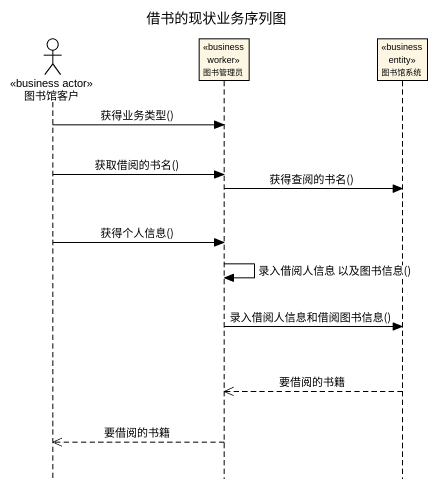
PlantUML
@startuml
title 借书的现状业务序列图
hide footbox
actor 图书馆客户 <<business actor>>
participant 图书管理员 <<business worker>>
participant 图书馆系统 <<business entity>>

图书馆客户 -> 图书管理员 : 获得业务类型()
图书馆客户 -> 图书管理员 : 获取借阅的书名()
图书管理员 -> 图书馆系统 : 获得查阅的书名()
图书馆客户 -> 图书管理员 : 获得个人信息()
图书管理员 -> 图书管理员 : 录入借阅人信息 以及图书信息()
图书管理员 -> 图书馆系统 : 录入借阅人信息和借阅图书信息()
图书馆系统 -->> 图书管理员 : 要借阅的书籍
图书管理员 -->> 图书馆客户 : 要借阅的书籍
@enduml
